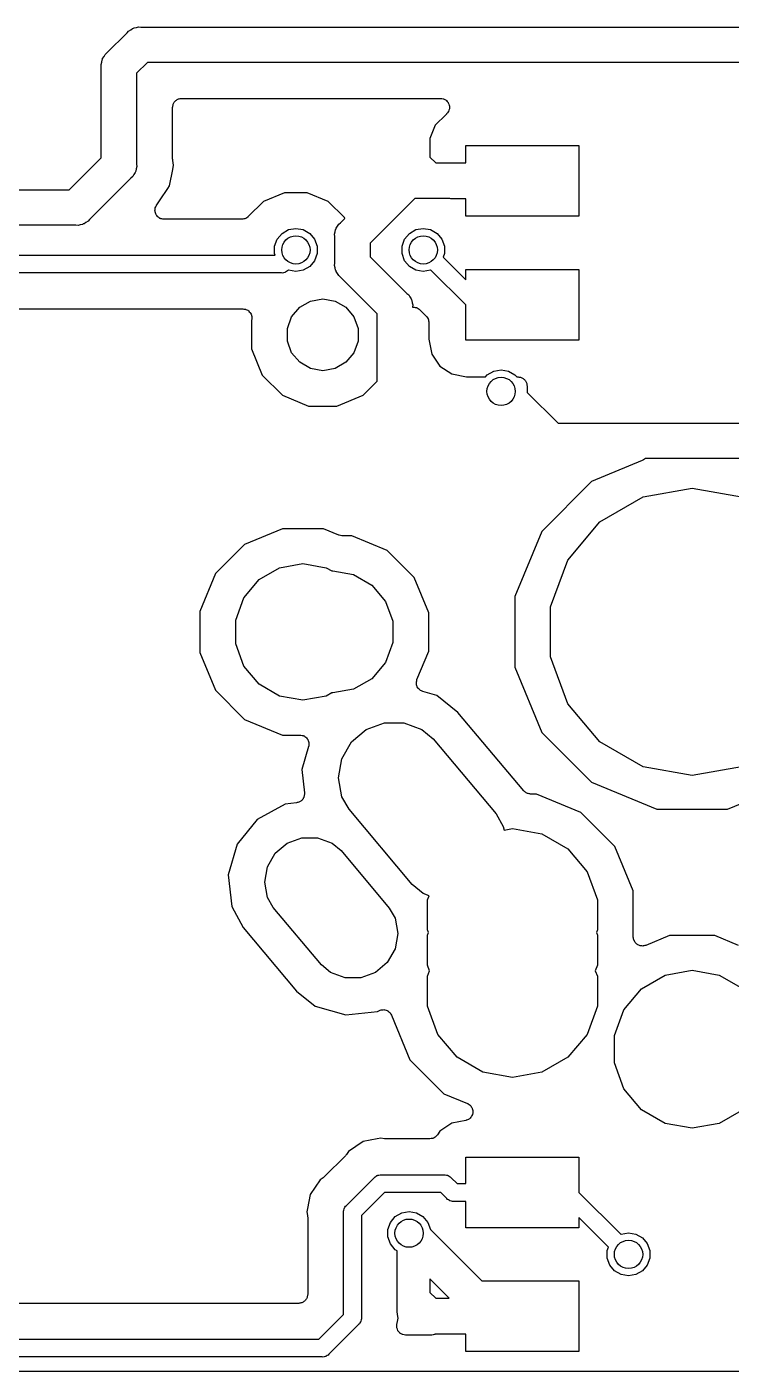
# Model space of a CAD drawing. Extents: x 61 to 194, y -153 to -61.
# Drawn here: x 117.6 to 127.55, y -80.45 to -61.45 of the extents above; entities that cross this region are included whole.
import ezdxf

# ---------------------------------------------------------------- set-up
doc = ezdxf.new("R2010")
doc.units = 0
doc.header["$MEASUREMENT"] = 0
doc.layers.add('BLACK', color=7, linetype='CONTINUOUS')

msp = doc.modelspace()

# ---------------------------------------------------------------- linework, layer by layer
at = {"layer": 'BLACK', "linetype": 'CONTINUOUS'}
for p, q in [((118.731, -61.8155), (119.016, -61.5309)), ((119.016, -61.5309), (119.037, -61.5055)), ((119.037, -61.5055), (119.066, -61.489)), ((119.066, -61.489), (119.093, -61.4699)), ((119.093, -61.4699), (119.104, -61.467)), ((119.104, -61.467), (119.113, -61.4615)), ((119.113, -61.4615), (119.146, -61.4557)), ((119.146, -61.4557), (119.178, -61.4471)), ((119.178, -61.4471), (119.211, -61.45)), ((119.211, -61.45), (130.467, -61.45)), ((118.647, -61.9779), (118.656, -61.9458)), ((118.656, -61.9458), (118.661, -61.9132)), ((118.661, -61.9132), (118.667, -61.9035)), ((118.667, -61.9035), (118.67, -61.8927)), ((118.67, -61.8927), (118.689, -61.8655)), ((118.689, -61.8655), (118.706, -61.8368)), ((118.706, -61.8368), (118.731, -61.8155)), ((118.65, -62.0109), (118.647, -61.9779)), ((118.65, -63.2964), (118.65, -62.0109)), ((119.304, -61.95), (119.15, -62.1036)), ((119.15, -62.1036), (119.15, -63.3891)), ((129.896, -61.95), (119.304, -61.95)), ((119.675, -62.5215), (119.682, -62.513)), ((119.682, -62.513), (119.688, -62.5034)), ((119.688, -62.5034), (119.696, -62.4962)), ((119.696, -62.4962), (119.703, -62.4877)), ((119.703, -62.4877), (119.713, -62.4822)), ((119.713, -62.4822), (119.721, -62.475)), ((119.721, -62.475), (119.732, -62.4712)), ((119.732, -62.4712), (119.742, -62.4657)), ((119.742, -62.4657), (119.753, -62.4637)), ((119.753, -62.4637), (119.763, -62.4599)), ((119.763, -62.4599), (119.774, -62.4599)), ((119.774, -62.4599), (119.785, -62.458)), ((119.785, -62.458), (123.444, -62.458)), ((123.444, -62.458), (123.463, -62.4614)), ((123.463, -62.4614), (123.483, -62.4639)), ((123.483, -62.4639), (123.485, -62.4652)), ((123.485, -62.4652), (123.488, -62.4657)), ((123.488, -62.4657), (123.505, -62.4753)), ((123.505, -62.4753), (123.522, -62.4842)), ((123.522, -62.4842), (123.524, -62.4863)), ((123.524, -62.4863), (123.526, -62.4877)), ((123.526, -62.4877), (123.538, -62.5025)), ((123.538, -62.5025), (123.551, -62.5168)), ((123.551, -62.5168), (123.553, -62.5194)), ((123.553, -62.5194), (123.554, -62.5215)), ((119.658, -62.585), (119.66, -62.5741)), ((119.658, -63.3128), (119.658, -62.585)), ((119.66, -62.5629), (119.664, -62.5525)), ((119.66, -62.5741), (119.66, -62.5629)), ((119.664, -62.5525), (119.666, -62.5416)), ((119.666, -62.5416), (119.671, -62.5319)), ((119.671, -62.5319), (119.675, -62.5215)), ((123.522, -62.6846), (123.369, -62.8372)), ((123.526, -62.6823), (123.522, -62.6846)), ((123.528, -62.6801), (123.526, -62.6823)), ((123.53, -62.6786), (123.528, -62.6801)), ((123.542, -62.6633), (123.53, -62.6786)), ((123.554, -62.6485), (123.542, -62.6633)), ((123.554, -62.5215), (123.561, -62.5396)), ((123.555, -62.6459), (123.554, -62.6485)), ((123.557, -62.6436), (123.555, -62.6459)), ((123.563, -62.6252), (123.557, -62.6436)), ((123.561, -62.5396), (123.568, -62.5575)), ((123.569, -62.6071), (123.563, -62.6252)), ((123.568, -62.5575), (123.568, -62.5603)), ((123.568, -62.5603), (123.569, -62.5629)), ((123.569, -62.5629), (123.569, -62.5823)), ((123.569, -62.5823), (123.57, -62.6016)), ((123.57, -62.6016), (123.569, -62.6042)), ((123.569, -62.6042), (123.569, -62.6071)), ((123.369, -62.8372), (123.292, -63.024)), ((123.292, -63.024), (123.292, -63.2866)), ((123.8, -63.371), (123.8, -63.125)), ((123.8, -63.125), (125.4, -63.125)), ((125.4, -63.125), (125.4, -64.125)), ((118.196, -63.75), (118.65, -63.2964)), ((119.144, -63.4542), (119.139, -63.4868)), ((119.153, -63.4221), (119.144, -63.4542)), ((119.15, -63.3891), (119.153, -63.4221)), ((119.614, -63.6958), (119.66, -63.4624)), ((119.66, -63.3251), (119.658, -63.3128)), ((119.66, -63.3376), (119.66, -63.3251)), ((119.673, -63.4), (119.66, -63.3376)), ((119.66, -63.4624), (119.673, -63.4)), ((119.66, -63.4624), (119.66, -63.4624)), ((123.292, -63.2866), (123.376, -63.371)), ((123.376, -63.371), (123.8, -63.371)), ((119.069, -63.5845), (118.484, -64.1691)), ((119.094, -63.5632), (119.069, -63.5845)), ((119.111, -63.5345), (119.094, -63.5632)), ((119.13, -63.5073), (119.111, -63.5345)), ((119.133, -63.4965), (119.13, -63.5073)), ((119.139, -63.4868), (119.133, -63.4965)), ((113.511, -63.75), (118.196, -63.75)), ((119.483, -63.8914), (119.59, -63.7317)), ((119.59, -63.7317), (119.614, -63.6958)), ((119.59, -63.7317), (119.59, -63.7317)), ((121.239, -63.792), (120.942, -63.915)), ((121.561, -63.792), (121.239, -63.792)), ((121.858, -63.915), (121.561, -63.792)), ((119.408, -64.0483), (119.41, -64.0332)), ((119.41, -64.0179), (119.412, -64.0114)), ((119.41, -64.0332), (119.41, -64.0179)), ((119.412, -64.0114), (119.413, -64.0045)), ((119.413, -64.0045), (119.42, -63.9908)), ((119.42, -63.9908), (119.425, -63.9765)), ((119.425, -63.9765), (119.43, -63.9712)), ((119.43, -63.9712), (119.433, -63.9649)), ((119.433, -63.9649), (119.437, -63.961)), ((119.437, -63.961), (119.483, -63.8914)), ((120.942, -63.915), (120.728, -64.1298)), ((122.085, -64.1423), (121.858, -63.915)), ((123.079, -63.875), (122.45, -64.5036)), ((123.573, -63.875), (123.079, -63.875)), ((123.59, -63.8789), (123.573, -63.875)), ((123.593, -63.8785), (123.59, -63.8789)), ((123.596, -63.879), (123.593, -63.8785)), ((123.8, -63.879), (123.596, -63.879)), ((123.8, -64.125), (123.8, -63.879)), ((118.434, -64.2111), (118.407, -64.2301)), ((118.463, -64.1945), (118.434, -64.2111)), ((118.484, -64.1691), (118.463, -64.1945)), ((119.41, -64.0551), (119.408, -64.0483)), ((119.41, -64.0621), (119.41, -64.0551)), ((119.415, -64.0764), (119.41, -64.0621)), ((119.419, -64.0911), (119.415, -64.0764)), ((119.423, -64.0969), (119.419, -64.0911)), ((119.425, -64.1035), (119.423, -64.0969)), ((119.435, -64.1152), (119.425, -64.1035)), ((119.443, -64.1278), (119.435, -64.1152)), ((119.449, -64.1319), (119.443, -64.1278)), ((119.453, -64.1373), (119.449, -64.1319)), ((119.467, -64.1449), (119.453, -64.1373)), ((119.479, -64.1539), (119.467, -64.1449)), ((119.486, -64.1559), (119.479, -64.1539)), ((119.492, -64.1593), (119.486, -64.1559)), ((119.507, -64.162), (119.492, -64.1593)), ((119.521, -64.1662), (119.507, -64.162)), ((119.528, -64.1658), (119.521, -64.1662)), ((119.535, -64.167), (119.528, -64.1658)), ((120.638, -64.167), (119.535, -64.167)), ((120.643, -64.166), (120.638, -64.167)), ((120.649, -64.1665), (120.643, -64.166)), ((120.665, -64.1622), (120.649, -64.1665)), ((120.681, -64.1593), (120.665, -64.1622)), ((120.686, -64.1565), (120.681, -64.1593)), ((120.691, -64.1551), (120.686, -64.1565)), ((120.705, -64.1456), (120.691, -64.1551)), ((120.719, -64.1373), (120.705, -64.1456)), ((120.723, -64.133), (120.719, -64.1373)), ((120.728, -64.1298), (120.723, -64.133)), ((122.006, -64.2368), (122.031, -64.2155)), ((122.031, -64.2155), (122.091, -64.1558)), ((122.091, -64.1558), (122.085, -64.1423)), ((125.4, -64.125), (123.8, -64.125)), ((118.289, -64.25), (113.604, -64.25)), ((118.322, -64.2529), (118.289, -64.25)), ((118.354, -64.2443), (118.322, -64.2529)), ((118.387, -64.2385), (118.354, -64.2443)), ((118.396, -64.233), (118.387, -64.2385)), ((118.407, -64.2301), (118.396, -64.233)), ((121.136, -64.4477), (121.204, -64.3666)), ((121.204, -64.3666), (121.296, -64.3137)), ((121.296, -64.3137), (121.4, -64.2954)), ((121.4, -64.2954), (121.504, -64.3137)), ((121.504, -64.3137), (121.596, -64.3666)), ((121.596, -64.3666), (121.664, -64.4477)), ((121.947, -64.3779), (121.956, -64.3458)), ((121.95, -64.4109), (121.947, -64.3779)), ((121.95, -64.7891), (121.95, -64.4109)), ((121.956, -64.3458), (121.961, -64.3132)), ((121.961, -64.3132), (121.967, -64.3035)), ((121.967, -64.3035), (121.97, -64.2927)), ((121.97, -64.2927), (121.989, -64.2655)), ((121.989, -64.2655), (122.006, -64.2368)), ((122.936, -64.4477), (123.004, -64.3666)), ((123.004, -64.3666), (123.096, -64.3137)), ((123.096, -64.3137), (123.2, -64.2954)), ((123.2, -64.2954), (123.304, -64.3137)), ((123.304, -64.3137), (123.396, -64.3666)), ((123.396, -64.3666), (123.464, -64.4477)), ((121.1, -64.5471), (121.136, -64.4477)), ((121.1, -64.6529), (121.1, -64.5471)), ((121.664, -64.4477), (121.7, -64.5471)), ((121.7, -64.5471), (121.7, -64.6529)), ((122.45, -64.5036), (122.45, -64.6964)), ((122.9, -64.5471), (122.936, -64.4477)), ((122.9, -64.6529), (122.9, -64.5471)), ((123.464, -64.4477), (123.5, -64.5471)), ((123.5, -64.5471), (123.5, -64.6529)), ((114.174, -64.675), (121.108, -64.675)), ((121.108, -64.675), (121.1, -64.6529)), ((121.664, -64.7523), (121.596, -64.8334)), ((121.7, -64.6529), (121.664, -64.7523)), ((121.947, -64.8221), (121.95, -64.7891)), ((122.45, -64.6964), (122.969, -65.2155)), ((122.936, -64.7523), (122.9, -64.6529)), ((123.004, -64.8334), (122.936, -64.7523)), ((123.5, -64.6529), (123.481, -64.7045)), ((123.481, -64.7045), (123.8, -65.0232)), ((121.195, -64.925), (114.174, -64.925)), ((121.211, -64.9264), (121.195, -64.925)), ((121.227, -64.9222), (121.211, -64.9264)), ((121.243, -64.9193), (121.227, -64.9222)), ((121.248, -64.9165), (121.243, -64.9193)), ((121.254, -64.915), (121.248, -64.9165)), ((121.267, -64.9055), (121.254, -64.915)), ((121.282, -64.8972), (121.267, -64.9055)), ((121.292, -64.8845), (121.282, -64.8972)), ((121.296, -64.8863), (121.292, -64.8843)), ((121.292, -64.8843), (121.292, -64.8845)), ((121.4, -64.9046), (121.296, -64.8863)), ((121.504, -64.8863), (121.4, -64.9046)), ((121.596, -64.8334), (121.504, -64.8863)), ((121.956, -64.8542), (121.947, -64.8221)), ((121.961, -64.8868), (121.956, -64.8542)), ((121.967, -64.8965), (121.961, -64.8868)), ((121.97, -64.9073), (121.967, -64.8965)), ((121.989, -64.9345), (121.97, -64.9073)), ((122.006, -64.9632), (121.989, -64.9345)), ((122.031, -64.9845), (122.006, -64.9632)), ((122.55, -65.5036), (122.031, -64.9845)), ((123.096, -64.8863), (123.004, -64.8334)), ((123.2, -64.9046), (123.096, -64.8863)), ((123.304, -64.8863), (123.2, -64.9046)), ((123.308, -64.8843), (123.304, -64.8863)), ((123.8, -65.3768), (123.308, -64.8843)), ((123.8, -65.0232), (123.8, -64.875)), ((123.8, -64.875), (125.4, -64.875)), ((125.4, -64.875), (125.4, -65.875)), ((121.454, -65.4111), (121.606, -65.3229)), ((121.606, -65.3229), (121.78, -65.2923)), ((121.78, -65.2923), (121.954, -65.3229)), ((121.954, -65.3229), (122.106, -65.4111)), ((122.969, -65.2155), (122.994, -65.2368)), ((122.994, -65.2368), (123.011, -65.2655)), ((123.011, -65.2655), (123.03, -65.2927)), ((123.03, -65.2927), (123.033, -65.3035)), ((123.033, -65.3035), (123.039, -65.3132)), ((123.039, -65.3132), (123.044, -65.3458)), ((123.044, -65.3458), (123.053, -65.3779)), ((114.462, -65.433), (120.651, -65.433)), ((120.651, -65.433), (120.665, -65.4354)), ((120.665, -65.4354), (120.678, -65.436)), ((120.678, -65.436), (120.686, -65.4392)), ((120.686, -65.4392), (120.694, -65.4407)), ((120.694, -65.4407), (120.706, -65.4476)), ((120.706, -65.4476), (120.719, -65.4529)), ((120.719, -65.4529), (120.725, -65.4585)), ((120.725, -65.4585), (120.733, -65.4627)), ((120.733, -65.4627), (120.741, -65.4733)), ((120.741, -65.4733), (120.752, -65.4827)), ((120.752, -65.4827), (120.756, -65.4901)), ((120.756, -65.4901), (120.761, -65.4965)), ((120.761, -65.4965), (120.766, -65.5095)), ((120.766, -65.5095), (120.772, -65.5218)), ((120.772, -65.5218), (120.773, -65.5301)), ((120.773, -65.5301), (120.776, -65.5379)), ((120.776, -65.5379), (120.776, -65.5518)), ((120.776, -65.5518), (120.778, -65.5655)), ((121.28, -65.7118), (121.34, -65.5461)), ((121.34, -65.5461), (121.454, -65.4111)), ((122.106, -65.4111), (122.22, -65.5461)), ((122.22, -65.5461), (122.28, -65.7118)), ((122.55, -66.4555), (122.55, -65.5036)), ((123.053, -65.3779), (123.05, -65.408)), ((123.05, -65.408), (123.06, -65.408)), ((123.06, -65.408), (123.066, -65.409)), ((123.066, -65.409), (123.071, -65.4085)), ((123.071, -65.4085), (123.087, -65.4128)), ((123.087, -65.4128), (123.104, -65.4157)), ((123.104, -65.4157), (123.108, -65.4185)), ((123.108, -65.4185), (123.114, -65.4199)), ((123.114, -65.4199), (123.127, -65.4294)), ((123.127, -65.4294), (123.142, -65.4377)), ((123.142, -65.4377), (123.145, -65.442)), ((123.145, -65.442), (123.15, -65.4452)), ((123.15, -65.4452), (123.242, -65.5376)), ((123.242, -65.5376), (123.246, -65.5421)), ((123.246, -65.5421), (123.25, -65.5457)), ((123.25, -65.5457), (123.258, -65.5601)), ((123.8, -65.875), (123.8, -65.3768)), ((120.776, -65.5821), (120.772, -65.593)), ((120.772, -65.593), (120.772, -66.0005)), ((120.778, -65.5655), (120.776, -65.5737)), ((120.776, -65.5737), (120.776, -65.5821)), ((121.28, -65.8882), (121.28, -65.7118)), ((122.28, -65.7118), (122.28, -65.8882)), ((123.258, -65.5601), (123.268, -65.5737)), ((123.268, -65.5737), (123.269, -65.5791)), ((123.269, -65.5791), (123.272, -65.5839)), ((123.272, -65.5839), (123.275, -65.6003)), ((123.275, -65.6003), (123.279, -65.6163)), ((123.279, -65.6163), (123.279, -65.6219)), ((123.279, -65.6219), (123.28, -65.6274)), ((123.28, -65.6274), (123.28, -65.8625)), ((121.34, -66.0539), (121.28, -65.8882)), ((122.28, -65.8882), (122.22, -66.0539)), ((123.28, -65.8625), (123.321, -66.0732)), ((125.4, -65.875), (123.8, -65.875)), ((120.772, -66.0005), (120.925, -66.371)), ((121.454, -66.1889), (121.34, -66.0539)), ((122.22, -66.0539), (122.106, -66.1889)), ((123.321, -66.0732), (123.434, -66.2412)), ((121.606, -66.2771), (121.454, -66.1889)), ((121.78, -66.3077), (121.606, -66.2771)), ((121.954, -66.2771), (121.78, -66.3077)), ((122.106, -66.1889), (121.954, -66.2771)), ((123.434, -66.2412), (123.602, -66.3535)), ((124.104, -66.3666), (124.196, -66.3137)), ((124.196, -66.3137), (124.3, -66.2954)), ((124.3, -66.2954), (124.404, -66.3137)), ((124.404, -66.3137), (124.496, -66.3666)), ((120.925, -66.371), (121.209, -66.6545)), ((122.351, -66.6545), (122.55, -66.4555)), ((123.602, -66.3535), (123.813, -66.3954)), ((123.813, -66.3954), (124.08, -66.3954)), ((124.08, -66.3954), (124.104, -66.3666)), ((124.496, -66.3666), (124.52, -66.3954)), ((124.52, -66.3954), (124.54, -66.3954)), ((124.54, -66.3954), (124.551, -66.3974)), ((124.551, -66.3974), (124.562, -66.3974)), ((124.562, -66.3974), (124.572, -66.4012)), ((124.572, -66.4012), (124.583, -66.4031)), ((124.583, -66.4031), (124.593, -66.4087)), ((124.593, -66.4087), (124.604, -66.4125)), ((124.604, -66.4125), (124.612, -66.4196)), ((124.612, -66.4196), (124.622, -66.4252)), ((124.622, -66.4252), (124.629, -66.4337)), ((124.629, -66.4337), (124.637, -66.4408)), ((124.637, -66.4408), (124.643, -66.4504)), ((124.643, -66.4504), (124.65, -66.4589)), ((124.65, -66.4589), (124.654, -66.4694)), ((124.654, -66.4694), (124.659, -66.479)), ((124.659, -66.479), (124.661, -66.4899)), ((124.661, -66.4899), (124.665, -66.5004)), ((124.665, -66.5004), (124.665, -66.5115)), ((121.209, -66.6545), (121.579, -66.808)), ((121.981, -66.808), (122.351, -66.6545)), ((124.665, -66.5115), (124.667, -66.5224)), ((124.667, -66.5224), (124.667, -66.6134)), ((124.667, -66.6134), (125.104, -67.05)), ((121.579, -66.808), (121.981, -66.808)), ((125.104, -67.05), (129.251, -67.05)), ((126.295, -67.5773), (125.579, -67.8738)), ((126.311, -67.567), (126.295, -67.5773)), ((126.328, -67.5573), (126.311, -67.567)), ((126.33, -67.5551), (126.328, -67.5573)), ((126.332, -67.5536), (126.33, -67.5551)), ((126.335, -67.55), (126.332, -67.5536)), ((127.665, -67.55), (126.335, -67.55)), ((125.579, -67.8738), (124.874, -68.5793)), ((126.305, -68.0916), (127, -67.9691)), ((127, -67.9691), (127.695, -68.0916)), ((125.695, -68.4443), (126.305, -68.0916)), ((121.21, -68.542), (120.674, -68.764)), ((121.79, -68.542), (121.21, -68.542)), ((122.008, -68.6323), (121.79, -68.542)), ((124.874, -68.5793), (124.492, -69.5011)), ((125.241, -68.9846), (125.695, -68.4443)), ((120.674, -68.764), (120.264, -69.1741)), ((122.011, -68.6329), (122.008, -68.6323)), ((122.013, -68.6343), (122.011, -68.6329)), ((122.032, -68.6377), (122.013, -68.6343)), ((122.051, -68.6419), (122.032, -68.6377)), ((122.054, -68.6415), (122.051, -68.6419)), ((122.057, -68.642), (122.054, -68.6415)), ((122.19, -68.642), (122.057, -68.642)), ((122.689, -68.8487), (122.19, -68.642)), ((123.071, -69.2308), (122.689, -68.8487)), ((120.88, -69.261), (121.17, -69.0935)), ((121.17, -69.0935), (121.5, -69.0353)), ((121.5, -69.0353), (121.83, -69.0935)), ((121.83, -69.0935), (121.909, -69.1389)), ((121.909, -69.1389), (121.92, -69.1369)), ((121.92, -69.1369), (122.215, -69.1889)), ((125, -69.6473), (125.241, -68.9846)), ((120.264, -69.1741), (120.042, -69.71)), ((120.665, -69.5177), (120.88, -69.261)), ((122.215, -69.1889), (122.475, -69.3388)), ((122.475, -69.3388), (122.667, -69.5684)), ((123.278, -69.7299), (123.071, -69.2308)), ((120.55, -69.8325), (120.665, -69.5177)), ((124.492, -69.5011), (124.492, -70.4989)), ((120.042, -69.71), (120.042, -70.29)), ((122.667, -69.5684), (122.77, -69.8501)), ((123.278, -70.2701), (123.278, -69.7299)), ((125, -70.3527), (125, -69.6473)), ((120.55, -70.1675), (120.55, -69.8325)), ((122.77, -69.8501), (122.77, -70.1499)), ((120.042, -70.29), (120.264, -70.8259)), ((120.665, -70.4823), (120.55, -70.1675)), ((122.77, -70.1499), (122.667, -70.4316)), ((123.111, -70.6723), (123.278, -70.2701)), ((120.88, -70.739), (120.665, -70.4823)), ((122.667, -70.4316), (122.475, -70.6612)), ((124.492, -70.4989), (124.874, -71.4207)), ((125.241, -71.0154), (125, -70.3527)), ((122.475, -70.6612), (122.215, -70.8111)), ((123.102, -70.7071), (123.108, -70.6899)), ((123.108, -70.6899), (123.111, -70.6723)), ((120.264, -70.8259), (120.674, -71.236)), ((121.17, -70.9065), (120.88, -70.739)), ((121.909, -70.8611), (121.83, -70.9065)), ((121.92, -70.8631), (121.909, -70.8611)), ((122.215, -70.8111), (121.92, -70.8631)), ((123.103, -70.7113), (123.102, -70.7071)), ((123.102, -70.7154), (123.103, -70.7113)), ((123.104, -70.7332), (123.102, -70.7154)), ((123.105, -70.7511), (123.104, -70.7332)), ((123.107, -70.755), (123.105, -70.7511)), ((123.108, -70.7591), (123.107, -70.755)), ((123.116, -70.775), (123.108, -70.7591)), ((123.123, -70.7915), (123.116, -70.775)), ((123.126, -70.7945), (123.123, -70.7915)), ((123.128, -70.7982), (123.126, -70.7945)), ((123.141, -70.8104), (123.128, -70.7982)), ((123.154, -70.8234), (123.141, -70.8104)), ((123.157, -70.8252), (123.154, -70.8234)), ((123.16, -70.828), (123.157, -70.8252)), ((123.177, -70.8349), (123.16, -70.828)), ((123.193, -70.8429), (123.177, -70.8349)), ((123.392, -70.9009), (123.193, -70.8429)), ((121.5, -70.9647), (121.17, -70.9065)), ((121.83, -70.9065), (121.5, -70.9647)), ((123.69, -71.1397), (123.392, -70.9009)), ((125.695, -71.5557), (125.241, -71.0154)), ((120.674, -71.236), (121.21, -71.458)), ((124.619, -72.2466), (123.69, -71.1397)), ((122.185, -71.5554), (122.395, -71.3797)), ((122.395, -71.3797), (122.652, -71.2862)), ((122.652, -71.2862), (122.925, -71.2862)), ((122.925, -71.2862), (123.182, -71.3797)), ((123.182, -71.3797), (123.338, -71.5111)), ((124.874, -71.4207), (125.579, -72.1262)), ((121.21, -71.458), (121.458, -71.458)), ((121.458, -71.458), (121.465, -71.4592)), ((121.465, -71.4592), (121.472, -71.4588)), ((121.472, -71.4588), (121.487, -71.463)), ((121.58, -71.6205), (121.485, -71.9472)), ((121.487, -71.463), (121.502, -71.4657)), ((121.502, -71.4657), (121.508, -71.4691)), ((121.508, -71.4691), (121.515, -71.4711)), ((121.515, -71.4711), (121.527, -71.4801)), ((121.527, -71.4801), (121.54, -71.4877)), ((121.54, -71.4877), (121.545, -71.4931)), ((121.545, -71.4931), (121.55, -71.4972)), ((121.55, -71.4972), (121.559, -71.5098)), ((121.559, -71.5098), (121.568, -71.5215)), ((121.568, -71.5215), (121.571, -71.5281)), ((121.571, -71.5281), (121.575, -71.5339)), ((121.575, -71.5339), (121.578, -71.5486)), ((121.578, -71.5486), (121.583, -71.5629)), ((121.581, -71.6136), (121.58, -71.6205)), ((121.583, -71.6071), (121.581, -71.6136)), ((121.583, -71.5629), (121.583, -71.5699)), ((121.583, -71.5699), (121.585, -71.5767)), ((121.585, -71.5767), (121.583, -71.5918)), ((121.583, -71.5918), (121.583, -71.6071)), ((122.049, -71.7921), (122.185, -71.5554)), ((123.338, -71.5111), (124.229, -72.5726)), ((126.305, -71.9084), (125.695, -71.5557)), ((122.001, -72.0612), (122.049, -71.7921)), ((121.485, -71.9472), (121.521, -72.2766)), ((127, -72.0309), (126.305, -71.9084)), ((127.695, -71.9084), (127, -72.0309)), ((122.049, -72.3304), (122.001, -72.0612)), ((125.579, -72.1262), (126.501, -72.508)), ((127.499, -72.508), (128.421, -72.1262)), ((121.46, -72.3978), (121.451, -72.4044)), ((121.47, -72.3929), (121.46, -72.3978)), ((121.478, -72.3849), (121.47, -72.3929)), ((121.487, -72.3783), (121.478, -72.3849)), ((121.493, -72.3691), (121.487, -72.3783)), ((121.501, -72.361), (121.493, -72.3691)), ((121.505, -72.3509), (121.501, -72.361)), ((121.511, -72.3416), (121.505, -72.3509)), ((121.514, -72.3308), (121.511, -72.3416)), ((121.518, -72.3207), (121.514, -72.3308)), ((121.519, -72.3096), (121.518, -72.3207)), ((121.522, -72.2988), (121.519, -72.3096)), ((121.521, -72.2766), (121.52, -72.2877)), ((121.52, -72.2877), (121.522, -72.2988)), ((122.151, -72.5074), (122.049, -72.3304)), ((124.627, -72.2538), (124.619, -72.2466)), ((124.634, -72.2623), (124.627, -72.2538)), ((124.644, -72.2678), (124.634, -72.2623)), ((124.652, -72.275), (124.644, -72.2678)), ((124.663, -72.2788), (124.652, -72.275)), ((124.673, -72.2843), (124.663, -72.2788)), ((124.683, -72.2863), (124.673, -72.2843)), ((124.694, -72.2901), (124.683, -72.2863)), ((124.705, -72.2901), (124.694, -72.2901)), ((124.716, -72.292), (124.705, -72.2901)), ((124.8, -72.292), (124.716, -72.292)), ((125.428, -72.552), (124.8, -72.292)), ((121.247, -72.4344), (120.852, -72.6512)), ((121.409, -72.4167), (121.247, -72.4344)), ((121.419, -72.4136), (121.409, -72.4167)), ((121.43, -72.4124), (121.419, -72.4136)), ((121.44, -72.4075), (121.43, -72.4124)), ((121.451, -72.4044), (121.44, -72.4075)), ((123.042, -73.5689), (122.151, -72.5074)), ((124.229, -72.5726), (124.331, -72.7496)), ((125.908, -73.0325), (125.428, -72.552)), ((126.501, -72.508), (127.499, -72.508)), ((120.852, -72.6512), (120.57, -73.0027)), ((124.331, -72.7496), (124.341, -72.8025)), ((121.277, -72.9865), (121.484, -72.9111)), ((121.484, -72.9111), (121.705, -72.9111)), ((121.705, -72.9111), (121.912, -72.9865)), ((124.341, -72.8025), (124.46, -72.7815)), ((124.46, -72.7815), (124.877, -72.855)), ((124.877, -72.855), (125.243, -73.0666)), ((120.57, -73.0027), (120.444, -73.4354)), ((120.998, -73.3191), (121.109, -73.1282)), ((121.109, -73.1282), (121.277, -72.9865)), ((121.912, -72.9865), (122.038, -73.0925)), ((122.038, -73.0925), (122.719, -73.904)), ((125.243, -73.0666), (125.515, -73.3907)), ((126.168, -73.6603), (125.908, -73.0325)), ((120.96, -73.5361), (120.998, -73.3191)), ((120.444, -73.4354), (120.493, -73.8835)), ((120.998, -73.7532), (120.96, -73.5361)), ((125.515, -73.3907), (125.66, -73.7884)), ((123.198, -73.7003), (123.042, -73.5689)), ((123.281, -73.7304), (123.198, -73.7003)), ((123.26, -73.7884), (123.281, -73.7304)), ((126.168, -74.3141), (126.168, -73.6603)), ((120.493, -73.8835), (120.655, -74.1789)), ((121.081, -73.896), (120.998, -73.7532)), ((121.762, -74.7075), (121.081, -73.896)), ((122.719, -73.904), (122.802, -74.0468)), ((123.26, -74.2116), (123.26, -73.7884)), ((125.66, -73.7884), (125.66, -74.2116)), ((122.802, -74.0468), (122.84, -74.2639)), ((120.655, -74.1789), (121.409, -75.0776)), ((122.84, -74.2639), (122.802, -74.4809)), ((123.274, -74.25), (123.26, -74.2116)), ((123.26, -74.2884), (123.274, -74.25)), ((123.26, -74.7116), (123.26, -74.2884)), ((125.66, -74.2116), (125.646, -74.25)), ((125.646, -74.25), (125.66, -74.2884)), ((125.66, -74.2884), (125.66, -74.7116)), ((126.68, -74.292), (126.344, -74.4314)), ((127.32, -74.292), (126.68, -74.292)), ((127.656, -74.4314), (127.32, -74.292)), ((122.802, -74.4809), (122.691, -74.6718)), ((126.17, -74.3277), (126.168, -74.3141)), ((126.171, -74.3416), (126.17, -74.3277)), ((126.174, -74.3493), (126.171, -74.3416)), ((126.176, -74.3575), (126.174, -74.3493)), ((126.183, -74.3695), (126.176, -74.3575)), ((126.188, -74.3823), (126.183, -74.3695)), ((126.194, -74.3885), (126.188, -74.3823)), ((126.198, -74.3957), (126.194, -74.3885)), ((126.208, -74.4046), (126.198, -74.3957)), ((126.218, -74.4148), (126.208, -74.4046)), ((126.225, -74.4187), (126.218, -74.4148)), ((126.231, -74.4241), (126.225, -74.4187)), ((126.245, -74.4288), (126.231, -74.4241)), ((126.257, -74.4352), (126.245, -74.4288)), ((126.265, -74.4363), (126.257, -74.4352)), ((126.273, -74.4391), (126.265, -74.4363)), ((126.287, -74.4391), (126.273, -74.4391)), ((126.301, -74.4409), (126.287, -74.4391)), ((126.309, -74.4391), (126.301, -74.4409)), ((126.317, -74.4391), (126.309, -74.4391)), ((126.33, -74.4344), (126.317, -74.4391)), ((126.344, -74.4314), (126.33, -74.4344)), ((122.691, -74.6718), (122.523, -74.8135)), ((121.888, -74.8135), (121.762, -74.7075)), ((122.095, -74.8889), (121.888, -74.8135)), ((122.523, -74.8135), (122.316, -74.8889)), ((123.289, -74.79), (123.26, -74.7116)), ((123.26, -74.8684), (123.289, -74.79)), ((123.26, -75.2916), (123.26, -74.8684)), ((125.66, -74.7116), (125.631, -74.79)), ((125.631, -74.79), (125.66, -74.8684)), ((125.66, -74.8684), (125.66, -75.2916)), ((126.282, -75.0444), (126.618, -74.8504)), ((126.618, -74.8504), (127, -74.783)), ((127, -74.783), (127.382, -74.8504)), ((127.382, -74.8504), (127.718, -75.0444)), ((122.316, -74.8889), (122.095, -74.8889)), ((126.033, -75.3415), (126.282, -75.0444)), ((121.409, -75.0776), (121.672, -75.2885)), ((121.672, -75.2885), (122.105, -75.4147)), ((122.105, -75.4147), (122.553, -75.3656)), ((122.553, -75.3656), (122.573, -75.3547)), ((122.573, -75.3547), (122.59, -75.3489)), ((122.59, -75.3489), (122.606, -75.342)), ((122.606, -75.342), (122.61, -75.3418)), ((122.61, -75.3418), (122.614, -75.3405)), ((122.614, -75.3405), (122.632, -75.3409)), ((122.632, -75.3409), (122.65, -75.3401)), ((122.65, -75.3401), (122.654, -75.3414)), ((122.654, -75.3414), (122.658, -75.3415)), ((122.658, -75.3415), (122.675, -75.348)), ((122.675, -75.348), (122.692, -75.3534)), ((122.692, -75.3534), (122.696, -75.3559)), ((122.696, -75.3559), (122.7, -75.3574)), ((122.7, -75.3574), (122.713, -75.3693)), ((122.713, -75.3693), (122.727, -75.3802)), ((122.727, -75.3802), (122.73, -75.3838)), ((122.73, -75.3838), (122.733, -75.3865)), ((122.733, -75.3865), (122.741, -75.4023)), ((122.741, -75.4023), (122.751, -75.4174)), ((122.751, -75.4174), (123.012, -76.0475)), ((123.405, -75.6893), (123.26, -75.2916)), ((125.66, -75.2916), (125.515, -75.6893)), ((125.9, -75.706), (126.033, -75.3415)), ((123.677, -76.0134), (123.405, -75.6893)), ((125.515, -75.6893), (125.243, -76.0134)), ((125.9, -76.094), (125.9, -75.706)), ((123.012, -76.0475), (123.492, -76.528)), ((124.043, -76.225), (123.677, -76.0134)), ((125.243, -76.0134), (124.877, -76.225)), ((126.033, -76.4585), (125.9, -76.094)), ((124.46, -76.2985), (124.043, -76.225)), ((124.877, -76.225), (124.46, -76.2985)), ((123.492, -76.528), (123.824, -76.6652)), ((126.282, -76.7556), (126.033, -76.4585)), ((123.824, -76.6652), (123.83, -76.6689)), ((123.83, -76.6689), (123.836, -76.6712)), ((123.836, -76.6712), (123.848, -76.6807)), ((123.848, -76.6807), (123.861, -76.6889)), ((123.861, -76.6889), (123.865, -76.6944)), ((123.865, -76.6944), (123.871, -76.6988)), ((123.871, -76.6988), (123.879, -76.7118)), ((123.879, -76.7118), (123.888, -76.7239)), ((123.888, -76.7239), (123.89, -76.7305)), ((123.89, -76.7305), (123.893, -76.7365)), ((123.893, -76.7365), (123.896, -76.7514)), ((123.896, -76.7514), (123.901, -76.7659)), ((123.901, -76.7659), (123.901, -76.7729)), ((126.618, -76.9496), (126.282, -76.7556)), ((127.693, -76.77), (127.382, -76.9496)), ((123.602, -76.9465), (123.434, -77.0588)), ((123.8, -76.9071), (123.602, -76.9465)), ((123.806, -76.9045), (123.8, -76.9071)), ((123.813, -76.9036), (123.806, -76.9045)), ((123.827, -76.8966), (123.813, -76.9036)), ((123.841, -76.8911), (123.827, -76.8966)), ((123.846, -76.8865), (123.841, -76.8911)), ((123.852, -76.8833), (123.846, -76.8865)), ((123.863, -76.872), (123.852, -76.8833)), ((123.874, -76.862), (123.863, -76.872)), ((123.878, -76.8559), (123.874, -76.862)), ((123.882, -76.8507), (123.878, -76.8559)), ((123.888, -76.8367), (123.882, -76.8507)), ((123.895, -76.8233), (123.888, -76.8367)), ((123.896, -76.8164), (123.895, -76.8233)), ((123.899, -76.81), (123.896, -76.8164)), ((123.9, -76.7948), (123.899, -76.81)), ((123.902, -76.7797), (123.9, -76.7948)), ((123.901, -76.7729), (123.902, -76.7797)), ((127, -77.017), (126.618, -76.9496)), ((127.382, -76.9496), (127, -77.017)), ((123.353, -77.1504), (123.337, -77.1593)), ((123.369, -77.1424), (123.353, -77.1504)), ((123.372, -77.1394), (123.369, -77.1424)), ((123.375, -77.1373), (123.372, -77.1394)), ((123.387, -77.1235), (123.375, -77.1373)), ((123.399, -77.1106), (123.387, -77.1235)), ((123.434, -77.0588), (123.399, -77.1106)), ((122.353, -77.2037), (122.144, -77.3436)), ((122.55, -77.1646), (122.353, -77.2037)), ((122.6, -77.1546), (122.55, -77.1646)), ((122.55, -77.1646), (122.55, -77.1646)), ((122.65, -77.1646), (122.6, -77.1546)), ((122.663, -77.1648), (122.65, -77.1646)), ((122.675, -77.167), (122.663, -77.1648)), ((123.294, -77.167), (122.675, -77.167)), ((123.311, -77.1639), (123.294, -77.167)), ((123.329, -77.1619), (123.311, -77.1639)), ((123.333, -77.1601), (123.329, -77.1619)), ((123.337, -77.1593), (123.333, -77.1601)), ((122.099, -77.4053), (121.805, -77.6995)), ((122.107, -77.3951), (122.099, -77.4053)), ((122.115, -77.3861), (122.107, -77.3951)), ((122.144, -77.3436), (122.115, -77.3861)), ((123.8, -77.8), (123.8, -77.425)), ((123.8, -77.425), (125.4, -77.425)), ((125.4, -77.425), (125.4, -77.9232)), ((121.786, -77.7153), (121.744, -77.7436)), ((121.795, -77.7066), (121.786, -77.7153)), ((121.805, -77.6995), (121.795, -77.7066)), ((122.115, -78.1077), (122.508, -77.7155)), ((122.508, -77.7155), (122.518, -77.7028)), ((122.518, -77.7028), (122.533, -77.6945)), ((122.533, -77.6945), (122.546, -77.685)), ((122.546, -77.685), (122.552, -77.6835)), ((122.552, -77.6835), (122.557, -77.6807)), ((122.557, -77.6807), (122.573, -77.6778)), ((122.573, -77.6778), (122.589, -77.6736)), ((122.589, -77.6736), (122.605, -77.675)), ((122.605, -77.675), (123.495, -77.675)), ((123.495, -77.675), (123.511, -77.6736)), ((123.511, -77.6736), (123.527, -77.6778)), ((123.527, -77.6778), (123.543, -77.6807)), ((123.543, -77.6807), (123.548, -77.6835)), ((123.548, -77.6835), (123.554, -77.685)), ((123.554, -77.685), (123.567, -77.6945)), ((123.567, -77.6945), (123.582, -77.7028)), ((123.582, -77.7028), (123.592, -77.7155)), ((123.592, -77.7155), (123.677, -77.8)), ((121.744, -77.7436), (121.604, -77.953)), ((123.677, -77.8), (123.8, -77.8)), ((121.604, -77.953), (121.565, -78.1499)), ((122.652, -77.925), (122.325, -78.2518)), ((123.448, -77.925), (122.652, -77.925)), ((123.533, -78.0095), (123.448, -77.925)), ((123.543, -78.0222), (123.533, -78.0095)), ((123.558, -78.0305), (123.543, -78.0222)), ((123.571, -78.04), (123.558, -78.0305)), ((123.577, -78.0415), (123.571, -78.04)), ((123.582, -78.0443), (123.577, -78.0415)), ((123.598, -78.0472), (123.582, -78.0443)), ((123.614, -78.0514), (123.598, -78.0472)), ((123.63, -78.05), (123.614, -78.0514)), ((123.8, -78.05), (123.63, -78.05)), ((123.8, -78.425), (123.8, -78.05)), ((125.4, -77.9232), (125.992, -78.5157)), ((121.565, -78.1499), (121.555, -78.2)), ((121.555, -78.2), (121.565, -78.2501)), ((121.565, -78.1499), (121.565, -78.1499)), ((121.565, -78.2501), (121.565, -78.2626)), ((121.565, -78.2626), (121.567, -78.2748)), ((121.567, -78.2748), (121.567, -79.365)), ((122.074, -78.1889), (122.078, -78.1729)), ((122.075, -78.2054), (122.074, -78.1889)), ((122.075, -79.6482), (122.075, -78.2054)), ((122.078, -78.1729), (122.081, -78.1566)), ((122.081, -78.1566), (122.084, -78.1518)), ((122.084, -78.1518), (122.085, -78.1464)), ((122.085, -78.1464), (122.094, -78.1328)), ((122.094, -78.1328), (122.103, -78.1184)), ((122.103, -78.1184), (122.115, -78.1077)), ((122.325, -78.2518), (122.325, -79.6946)), ((122.736, -78.3477), (122.804, -78.2666)), ((122.804, -78.2666), (122.896, -78.2137)), ((122.896, -78.2137), (123, -78.1954)), ((123, -78.1954), (123.104, -78.2137)), ((123.104, -78.2137), (123.196, -78.2666)), ((123.196, -78.2666), (123.264, -78.3477)), ((125.819, -78.6955), (125.4, -78.2768)), ((125.4, -78.2768), (125.4, -78.425)), ((122.7, -78.4471), (122.736, -78.3477)), ((122.7, -78.5529), (122.7, -78.4471)), ((123.264, -78.3477), (123.3, -78.4461)), ((123.3, -78.4461), (124.029, -79.175)), ((125.4, -78.425), (123.8, -78.425)), ((122.736, -78.6523), (122.7, -78.5529)), ((122.804, -78.7334), (122.736, -78.6523)), ((125.992, -78.5157), (125.996, -78.5137)), ((125.996, -78.5137), (126.1, -78.4954)), ((126.1, -78.4954), (126.204, -78.5137)), ((126.204, -78.5137), (126.296, -78.5666)), ((126.296, -78.5666), (126.364, -78.6477)), ((126.364, -78.6477), (126.4, -78.7471)), ((122.833, -78.75), (122.804, -78.7334)), ((122.833, -79.6252), (122.833, -78.75)), ((125.8, -78.7471), (125.819, -78.6955)), ((125.8, -78.8529), (125.8, -78.7471)), ((125.836, -78.9523), (125.8, -78.8529)), ((126.4, -78.8529), (126.364, -78.9523)), ((126.4, -78.7471), (126.4, -78.8529)), ((125.904, -79.0334), (125.836, -78.9523)), ((125.996, -79.0863), (125.904, -79.0334)), ((126.296, -79.0334), (126.204, -79.0863)), ((126.364, -78.9523), (126.296, -79.0334)), ((123.567, -79.421), (123.292, -79.1456)), ((123.292, -79.1456), (123.292, -79.3366)), ((124.029, -79.175), (125.4, -79.175)), ((125.4, -79.175), (125.4, -80.175)), ((126.1, -79.1046), (125.996, -79.0863)), ((126.204, -79.0863), (126.1, -79.1046)), ((121.55, -79.4285), (121.543, -79.437)), ((121.554, -79.4181), (121.55, -79.4285)), ((121.559, -79.4084), (121.554, -79.4181)), ((121.561, -79.3975), (121.559, -79.4084)), ((121.565, -79.3871), (121.561, -79.3975)), ((121.567, -79.365), (121.565, -79.3759)), ((121.565, -79.3759), (121.565, -79.3871)), ((123.292, -79.3366), (123.376, -79.421)), ((123.376, -79.421), (123.567, -79.421)), ((121.44, -79.492), (116.775, -79.492)), ((121.451, -79.4901), (121.44, -79.492)), ((121.462, -79.4901), (121.451, -79.4901)), ((121.472, -79.4863), (121.462, -79.4901)), ((121.483, -79.4843), (121.472, -79.4863)), ((121.493, -79.4788), (121.483, -79.4843)), ((121.504, -79.475), (121.493, -79.4788)), ((121.512, -79.4678), (121.504, -79.475)), ((121.522, -79.4623), (121.512, -79.4678)), ((121.529, -79.4538), (121.522, -79.4623)), ((121.537, -79.4466), (121.529, -79.4538)), ((121.543, -79.437), (121.537, -79.4466)), ((121.723, -80), (122.075, -79.6482)), ((122.285, -79.7922), (121.867, -80.2095)), ((122.297, -79.7816), (122.285, -79.7922)), ((122.306, -79.7672), (122.297, -79.7816)), ((122.315, -79.7536), (122.306, -79.7672)), ((122.316, -79.7482), (122.315, -79.7536)), ((122.319, -79.7434), (122.316, -79.7482)), ((122.322, -79.7271), (122.319, -79.7434)), ((122.326, -79.7111), (122.322, -79.7271)), ((122.325, -79.6946), (122.326, -79.7111)), ((122.827, -79.7902), (122.835, -79.7501)), ((122.827, -79.7916), (122.827, -79.7902)), ((122.827, -79.7929), (122.827, -79.7916)), ((122.827, -79.8136), (122.827, -79.7929)), ((122.835, -79.6374), (122.833, -79.6252)), ((122.835, -79.6499), (122.835, -79.6374)), ((122.845, -79.7), (122.835, -79.6499)), ((122.835, -79.7501), (122.845, -79.7)), ((122.835, -79.7501), (122.835, -79.7501)), ((116.705, -80), (121.723, -80)), ((122.826, -79.8343), (122.827, -79.8136)), ((122.827, -79.8356), (122.826, -79.8343)), ((122.827, -79.8371), (122.827, -79.8356)), ((122.834, -79.8565), (122.827, -79.8371)), ((122.841, -79.8761), (122.834, -79.8565)), ((122.842, -79.8772), (122.841, -79.8761)), ((122.842, -79.8785), (122.842, -79.8772)), ((122.855, -79.8944), (122.842, -79.8785)), ((122.868, -79.9105), (122.855, -79.8944)), ((122.869, -79.9112), (122.868, -79.9105)), ((122.87, -79.9123), (122.869, -79.9112)), ((122.888, -79.9226), (122.87, -79.9123)), ((122.906, -79.9334), (122.888, -79.9226)), ((122.907, -79.9336), (122.906, -79.9334)), ((122.909, -79.9343), (122.907, -79.9336)), ((122.929, -79.9379), (122.909, -79.9343)), ((122.949, -79.942), (122.929, -79.9379)), ((122.951, -79.9418), (122.949, -79.942)), ((122.952, -79.942), (122.951, -79.9418)), ((123.311, -79.942), (122.952, -79.942)), ((123.316, -79.941), (123.311, -79.942)), ((123.322, -79.9415), (123.316, -79.941)), ((123.338, -79.9372), (123.322, -79.9415)), ((123.354, -79.9343), (123.338, -79.9372)), ((123.359, -79.9315), (123.354, -79.9343)), ((123.364, -79.9301), (123.359, -79.9315)), ((123.366, -79.929), (123.364, -79.9301)), ((123.8, -79.929), (123.366, -79.929)), ((123.8, -80.175), (123.8, -79.929)), ((125.4, -80.175), (123.8, -80.175)), ((121.77, -80.25), (116.752, -80.25)), ((121.786, -80.2514), (121.77, -80.25)), ((121.802, -80.2472), (121.786, -80.2514)), ((121.818, -80.2443), (121.802, -80.2472)), ((121.823, -80.2415), (121.818, -80.2443)), ((121.829, -80.24), (121.823, -80.2415)), ((121.842, -80.2305), (121.829, -80.24)), ((121.857, -80.2222), (121.842, -80.2305)), ((121.867, -80.2095), (121.857, -80.2222)), ((117.011, -80.45), (130.95, -80.45))]:
    msp.add_line(p, q, dxfattribs=at)
at = {"layer": 'BLACK'}
for centre in [(121.4, -64.6), (123.2, -64.6), (124.3, -66.6), (123, -78.5), (126.1, -78.8)]:
    msp.add_circle(centre, 0.2, dxfattribs=at)

doc.saveas('drawing.dxf')
